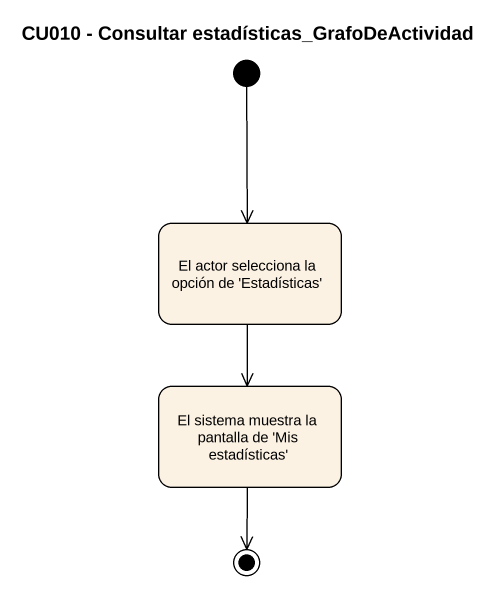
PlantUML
@startuml
title CU010 - Consultar estadísticas_GrafoDeActividad
hide empty description
state "El actor selecciona la opción de 'Estadísticas'" as El_actor_selecciona_la
state "El sistema muestra la pantalla de 'Mis estadísticas'" as El_sistema_muestra_la
[*] --> El_actor_selecciona_la
El_actor_selecciona_la --> El_sistema_muestra_la
El_sistema_muestra_la --> [*]
@enduml
